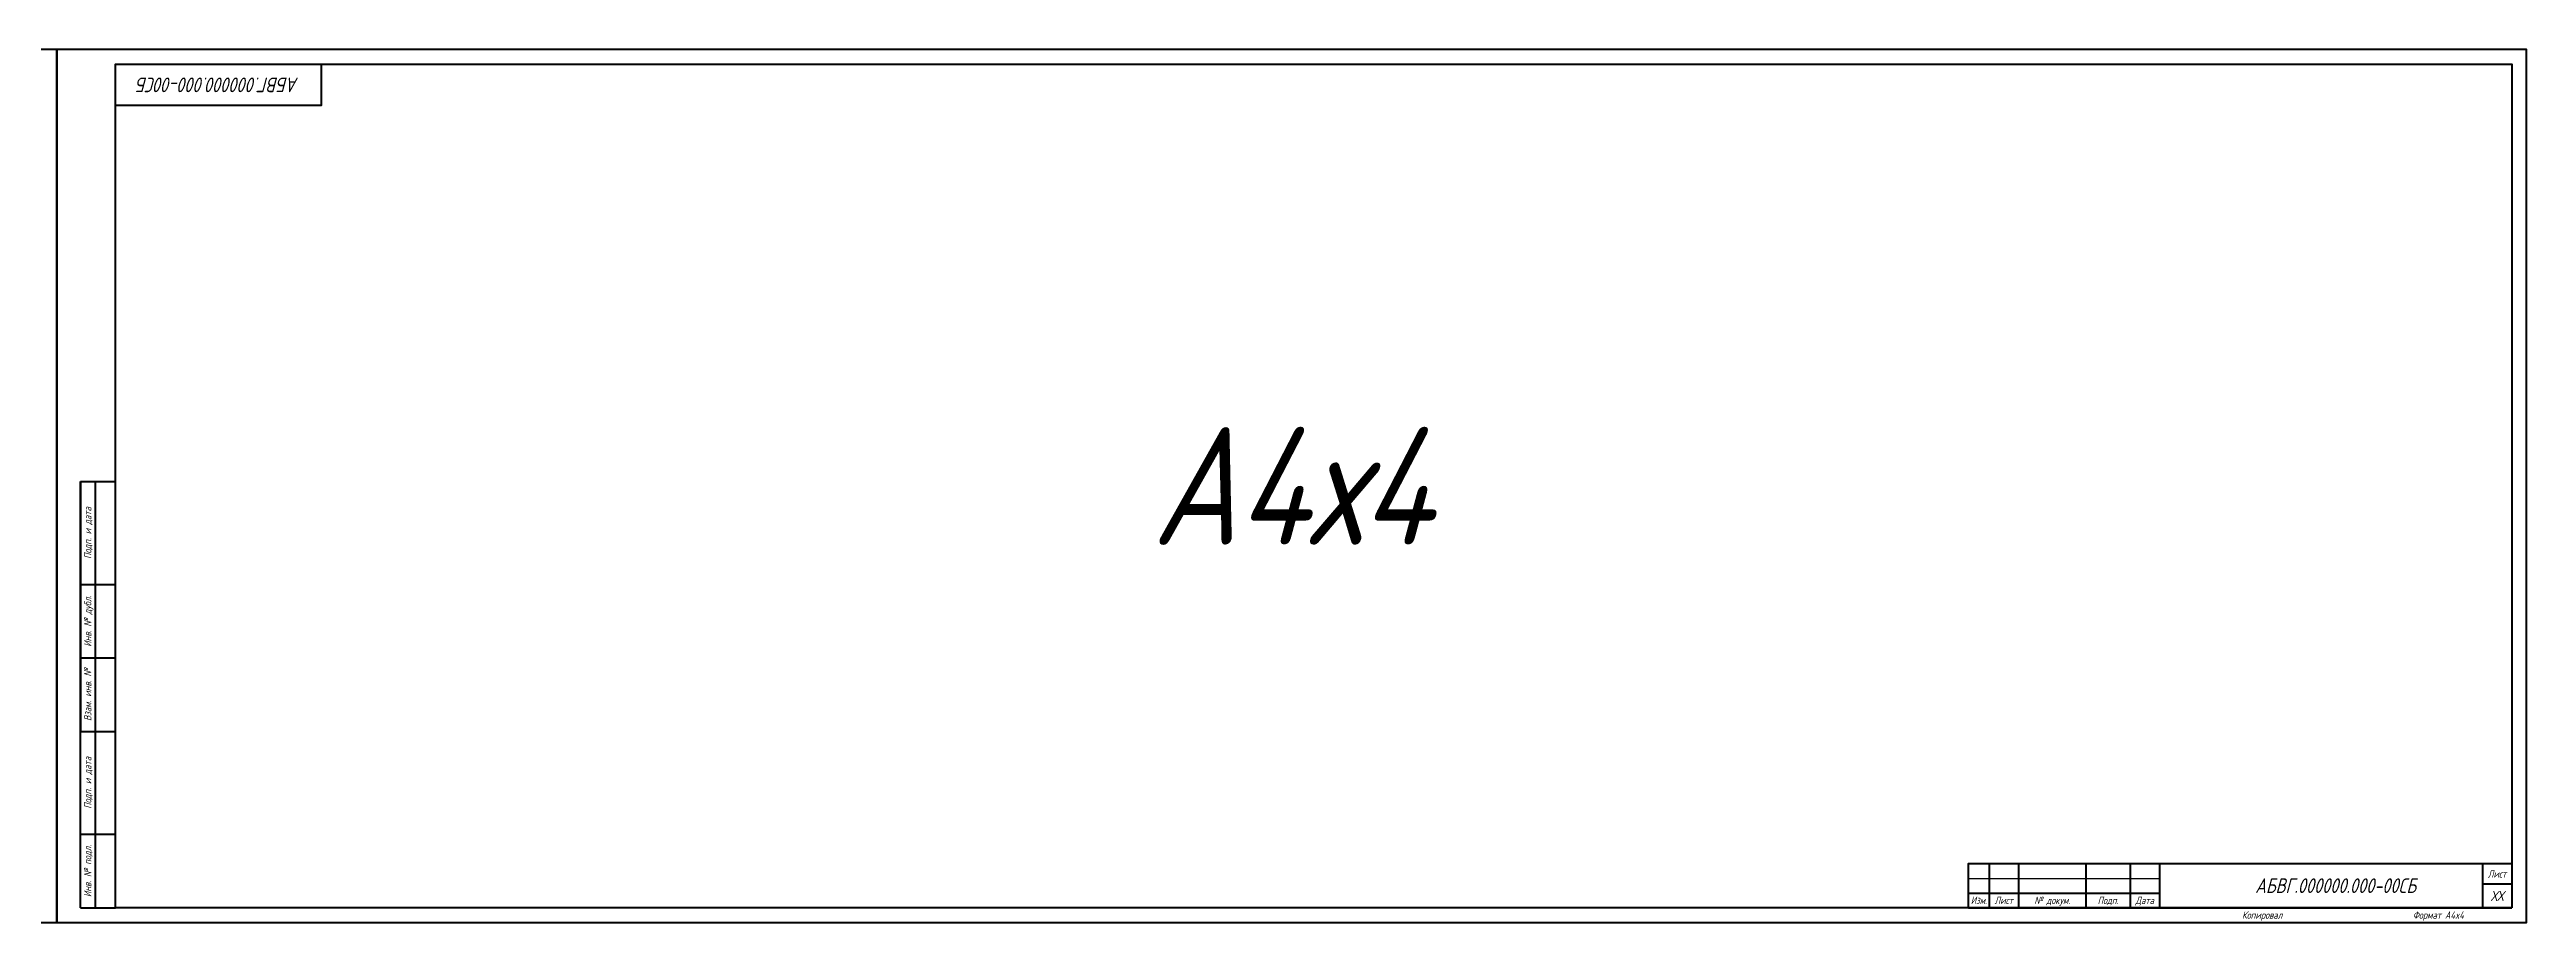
# Model space of a CAD drawing. Header units: inches. Extents: x 0 to 5320, y -3514 to 0.
# Drawn here: x 838 to 1682, y -1782 to -1485 of the extents above; entities that cross this region are included whole.
import ezdxf

# ---------------------------------------------------------------- set-up
doc = ezdxf.new("R2010")
doc.units = ezdxf.units.IN
doc.header["$MEASUREMENT"] = 0
doc.layers.get('Defpoints').update_dxf_attribs({"color": 30})
doc.styles.add('GOST_A_05.0', font='GOST_A.TTF', dxfattribs={"height": 5})
doc.styles.add('GOST_A_40.0', font='GOST_A.TTF', dxfattribs={"height": 40})
doc.styles.add('GOST_B_02.5', font='GOST_A.TTF', dxfattribs={"height": 2.5})
doc.styles.add('GOST_B_03.5', font='GOST_A.TTF', dxfattribs={"height": 3.5})

msp = doc.modelspace()

# ---------------------------------------------------------------- linework, layer by layer
at = {"lineweight": 50}
for p, q in [((849, -1777), (849, -1632)), ((849, -1632), (849, -1717)), ((849, -1632), (861, -1632)), ((854, -1632), (854, -1777)), ((849, -1667), (861, -1667)), ((849, -1692), (861, -1692)), ((849, -1717), (861, -1717)), ((849, -1752), (861, -1752)), ((1499, -1762), (1499, -1777)), ((1509, -1762), (1509, -1777)), ((1532, -1762), (1532, -1777)), ((1547, -1762), (1547, -1777)), ((1557, -1762), (1677, -1762)), ((1557, -1762), (1557, -1777)), ((1667, -1762), (1667, -1777)), ((1677, -1769), (1667, -1769)), ((849, -1777), (861, -1777)), ((1492, -1772), (1557, -1772)), ((1492, -1777), (1557, -1777)), ((1557, -1777), (1677, -1777))]:
    msp.add_line(p, q, dxfattribs=at)
at = {"lineweight": 25}
msp.add_line((1492, -1767), (1557, -1767), dxfattribs=at)
at = {"lineweight": 50}
for points in [[(1677, -1777), (861, -1777), (861, -1490), (1677, -1490)], [(861, -1490), (931, -1490), (931, -1504), (861, -1504)], [(1677, -1777), (1492, -1777), (1492, -1762), (1677, -1762)]]:
    msp.add_lwpolyline(points, close=True, dxfattribs=at)
at = {"layer": 'Defpoints', "lineweight": 50}
for points in [[(0, -1782), (841, -1782), (841, -1485), (0, -1485)], [(841, -1782), (1682, -1782), (1682, -1485), (841, -1485)]]:
    msp.add_lwpolyline(points, close=True, dxfattribs=at)

# ---------------------------------------------------------------- texts
at = {"color": 1, "lineweight": 13, "insert": (896, -1497), "char_height": 5, "width": 70, "attachment_point": 5, "rotation": 180, "style": 'GOST_A_05.0'}
msp.add_mtext('{\\fGOST type A|b0|i1|c204|p34;АБВГ.000000.000-00СБ}', dxfattribs=at)
at = {"lineweight": 13, "char_height": 2.5, "attachment_point": 2, "rotation": 90, "style": 'GOST_B_02.5'}
for s, insert, width in [('{\\fGOST type A|b0|i1|c204|p34;Подп. и дата}', (850.25, -1649.5), 35), ('{\\fGOST type A|b0|i1|c204|p34;Инв. № дубл.}', (850.25, -1679.5), 25), ('{\\fGOST type A|b0|i1|c204|p34;Взам. инв. №}', (850.25, -1704.5), 25), ('{\\fGOST type A|b0|i1|c204|p34;Подп. и дата}', (850.25, -1734.5), 35), ('{\\fGOST type A|b0|i1|c204|p34;Инв. № подл.}', (850.25, -1764.5), 25)]:
    msp.add_mtext(s, dxfattribs=dict(at, insert=insert, width=width))
at = {"color": 1, "lineweight": 13, "attachment_point": 5}
for s, insert, char_height, width, style in [('{\\fGOST type A|b0|i1|c204|p34;АБВГ.000000.000-00СБ}', (1617, -1769.5), 5, 120, 'GOST_A_05.0'), ('{\\fGOST type A|b0|i1|c204|p34;ХХ}', (1672, -1773), 3.5, 10, 'GOST_B_03.5')]:
    msp.add_mtext(s, dxfattribs=dict(at, insert=insert, char_height=char_height, width=width, style=style))
at = {"lineweight": 13, "char_height": 2.5, "style": 'GOST_B_02.5'}
for s, insert, width, attachment_point in [('{\\fGOST type A|b0|i1|c204|p34;Лист}', (1672, -1765.5), 10, 5), ('{\\fGOST type A|b0|i1|c204|p34;Изм.}', (1495.5, -1773.25), 7, 2), ('{\\fGOST type A|b0|i1|c204|p34;Лист}', (1504, -1773.25), 10, 2), ('{\\fGOST type A|b0|i1|c204|p34;№ докум.}', (1520.5, -1773.25), 23, 2), ('{\\fGOST type A|b0|i1|c204|p34;Подп.}', (1539.5, -1773.25), 15, 2), ('{\\fGOST type A|b0|i1|c204|p34;Дата}', (1552, -1773.25), 10, 2), ('{\\fGOST type A|b0|i1|c204|p34;Копировал}', (1592, -1778.25), 70, 2), ('{\\fGOST type A|b0|i1|c204|p34;Формат А4x4}', (1652, -1778.25), 50, 2)]:
    msp.add_mtext(s, dxfattribs=dict(at, insert=insert, width=width, attachment_point=attachment_point))
at = {"layer": 'Defpoints', "lineweight": 13, "insert": (1261.5, -1633.5), "char_height": 40, "width": 841, "attachment_point": 5, "style": 'GOST_A_40.0'}
msp.add_mtext('{\\fGOST type A|b0|i1|c204|p34;A4х4}', dxfattribs=at)

doc.saveas('drawing.dxf')
